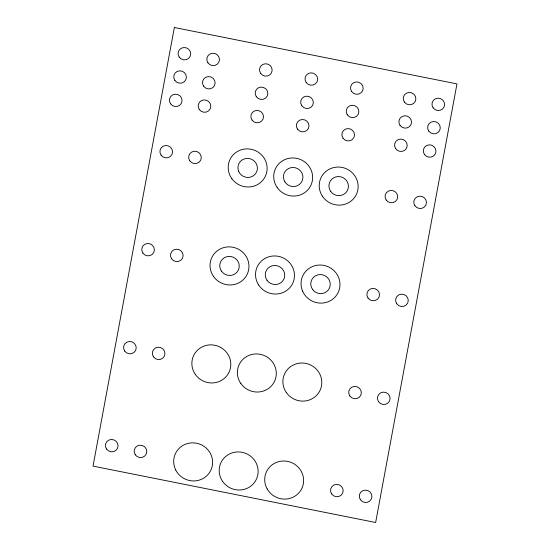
<?xml version="1.0" encoding="UTF-8"?>
<svg xmlns="http://www.w3.org/2000/svg" width="550" height="550" viewBox="0 0 550 550"><rect width="100%" height="100%" fill="white"/><g stroke="black" fill="none" stroke-linecap="round" stroke-linejoin="round"><path stroke-width="0.82" d="M174.357 27.5L93.026 466.111L375.643 522.5L456.974 83.889L174.357 27.5M302.555 291.046A19.566 18.954 23.5 0 0 336.009 295.955A19.566 18.954 23.5 0 0 322.953 265.238A19.566 18.954 23.5 0 0 302.555 291.046M213.496 276.416A19.566 18.954 23.5 0 0 247.108 274.443A19.566 18.954 23.5 0 0 227.879 246.902A19.566 18.954 23.5 0 0 213.496 276.416M258.548 284.811A19.566 18.954 23.5 0 0 292.243 284.24A19.566 18.954 23.5 0 0 274.209 255.949A19.566 18.954 23.5 0 0 258.548 284.811M277.248 187.612A19.566 18.954 23.5 0 0 310.839 185.426A19.566 18.954 23.5 0 0 291.424 158.001A19.566 18.954 23.5 0 0 277.248 187.612M322.376 196.137A19.566 18.954 23.5 0 0 356.049 195.085A19.566 18.954 23.5 0 0 337.604 167.049A19.566 18.954 23.5 0 0 322.376 196.137M231.887 178.736A19.566 18.954 23.5 0 0 265.437 176.117A19.566 18.954 23.5 0 0 245.664 148.94A19.566 18.954 23.5 0 0 231.887 178.736M195.326 374.399A19.566 18.954 23.5 0 0 228.938 372.433A19.566 18.954 23.5 0 0 209.708 344.891A19.566 18.954 23.5 0 0 195.326 374.399M240.831 383.481A19.566 18.954 23.5 0 0 274.443 381.507A19.566 18.954 23.5 0 0 255.214 353.966A19.566 18.954 23.5 0 0 240.831 383.481M286.344 392.562A19.566 18.954 23.5 0 0 319.949 390.589A19.566 18.954 23.5 0 0 300.719 363.048A19.566 18.954 23.5 0 0 286.344 392.562M267.163 488.943A19.566 18.954 23.5 0 0 300.884 490.201A19.566 18.954 23.5 0 0 284.453 461.017A19.566 18.954 23.5 0 0 267.163 488.943M222.667 481.47A19.566 18.954 23.5 0 0 256.272 479.497A19.566 18.954 23.5 0 0 237.043 451.956A19.566 18.954 23.5 0 0 222.667 481.47M175.752 470.051A19.566 18.954 23.5 0 0 209.426 472.725A19.566 18.954 23.5 0 0 194.281 442.908A19.566 18.954 23.5 0 0 175.752 470.051M207.941 62.844A6.359 6.16 23.5 0 0 218.866 62.205A6.359 6.16 23.5 0 0 212.616 53.254A6.359 6.16 23.5 0 0 207.941 62.844M179.197 57.111A6.359 6.16 23.5 0 0 190.121 56.464A6.359 6.16 23.5 0 0 183.872 47.52A6.359 6.16 23.5 0 0 179.197 57.111M174.873 80.438A6.359 6.16 23.5 0 0 185.797 79.798A6.359 6.16 23.5 0 0 179.548 70.847A6.359 6.16 23.5 0 0 174.873 80.438M170.548 103.771A6.359 6.16 23.5 0 0 181.472 103.125A6.359 6.16 23.5 0 0 175.223 94.181A6.359 6.16 23.5 0 0 170.548 103.771M199.286 109.505A6.359 6.16 23.5 0 0 210.21 108.866A6.359 6.16 23.5 0 0 203.961 99.914A6.359 6.16 23.5 0 0 199.286 109.505M203.617 86.171A6.359 6.16 23.5 0 0 214.534 85.532A6.359 6.16 23.5 0 0 208.285 76.581A6.359 6.16 23.5 0 0 203.617 86.171M256.307 96.69A6.359 6.16 23.5 0 0 267.231 96.044A6.359 6.16 23.5 0 0 260.982 87.093A6.359 6.16 23.5 0 0 256.307 96.69M251.982 120.017A6.359 6.16 23.5 0 0 262.907 119.377A6.359 6.16 23.5 0 0 256.657 110.426A6.359 6.16 23.5 0 0 251.982 120.017M297.488 129.099A6.359 6.16 23.5 0 0 308.413 128.459A6.359 6.16 23.5 0 0 302.163 119.508A6.359 6.16 23.5 0 0 297.488 129.099M301.812 105.765A6.359 6.16 23.5 0 0 312.737 105.126A6.359 6.16 23.5 0 0 306.488 96.174A6.359 6.16 23.5 0 0 301.812 105.765M342.994 138.174A6.359 6.16 23.5 0 0 353.918 137.534A6.359 6.16 23.5 0 0 347.669 128.583A6.359 6.16 23.5 0 0 342.994 138.174M347.325 114.847A6.359 6.16 23.5 0 0 358.243 114.208A6.359 6.16 23.5 0 0 351.993 105.256A6.359 6.16 23.5 0 0 347.325 114.847M395.505 148.417A6.359 6.16 23.5 0 0 406.464 148.335A6.359 6.16 23.5 0 0 400.696 139.088A6.359 6.16 23.5 0 0 395.505 148.417M424.428 154.426A6.359 6.16 23.5 0 0 435.353 153.787A6.359 6.16 23.5 0 0 429.103 144.836A6.359 6.16 23.5 0 0 424.428 154.426M428.752 131.093A6.359 6.16 23.5 0 0 439.677 130.453A6.359 6.16 23.5 0 0 433.428 121.502A6.359 6.16 23.5 0 0 428.752 131.093M400.015 125.359A6.359 6.16 23.5 0 0 410.939 124.719A6.359 6.16 23.5 0 0 404.69 115.768A6.359 6.16 23.5 0 0 400.015 125.359M404.339 102.032A6.359 6.16 23.5 0 0 415.264 101.392A6.359 6.16 23.5 0 0 409.014 92.441A6.359 6.16 23.5 0 0 404.339 102.032M433.084 107.766A6.359 6.16 23.5 0 0 444.001 107.126A6.359 6.16 23.5 0 0 437.752 98.175A6.359 6.16 23.5 0 0 433.084 107.766M260.631 73.356A6.359 6.16 23.5 0 0 271.556 72.717A6.359 6.16 23.5 0 0 265.306 63.766A6.359 6.16 23.5 0 0 260.631 73.356M306.144 82.438A6.359 6.16 23.5 0 0 317.061 81.799A6.359 6.16 23.5 0 0 310.812 72.847A6.359 6.16 23.5 0 0 306.144 82.438M351.649 91.513A6.359 6.16 23.5 0 0 362.574 90.874A6.359 6.16 23.5 0 0 356.324 81.922A6.359 6.16 23.5 0 0 351.649 91.513M161.033 155.093A6.359 6.16 23.5 0 0 171.951 154.454A6.359 6.16 23.5 0 0 165.701 145.502A6.359 6.16 23.5 0 0 161.033 155.093M189.771 160.827A6.359 6.16 23.5 0 0 200.695 160.188A6.359 6.16 23.5 0 0 194.446 151.236A6.359 6.16 23.5 0 0 189.771 160.827M386.169 200.014A6.359 6.16 23.5 0 0 397.093 199.375A6.359 6.16 23.5 0 0 390.844 190.424A6.359 6.16 23.5 0 0 386.169 200.014M414.913 205.748A6.359 6.16 23.5 0 0 425.837 205.109A6.359 6.16 23.5 0 0 419.588 196.157A6.359 6.16 23.5 0 0 414.913 205.748M396.743 303.738A6.359 6.16 23.5 0 0 407.667 303.098A6.359 6.16 23.5 0 0 401.418 294.147A6.359 6.16 23.5 0 0 396.743 303.738M367.998 298.004A6.359 6.16 23.5 0 0 378.922 297.364A6.359 6.16 23.5 0 0 372.673 288.413A6.359 6.16 23.5 0 0 367.998 298.004M171.6 258.816A6.359 6.16 23.5 0 0 182.524 258.177A6.359 6.16 23.5 0 0 176.275 249.226A6.359 6.16 23.5 0 0 171.6 258.816M142.863 253.083A6.359 6.16 23.5 0 0 153.78 252.443A6.359 6.16 23.5 0 0 147.531 243.492A6.359 6.16 23.5 0 0 142.863 253.083M124.692 351.072A6.359 6.16 23.5 0 0 135.616 350.433A6.359 6.16 23.5 0 0 129.367 341.481A6.359 6.16 23.5 0 0 124.692 351.072M153.429 356.806A6.359 6.16 23.5 0 0 164.354 356.166A6.359 6.16 23.5 0 0 158.104 347.215A6.359 6.16 23.5 0 0 153.429 356.806M135.259 454.795A6.359 6.16 23.5 0 0 146.183 454.149A6.359 6.16 23.5 0 0 139.934 445.197A6.359 6.16 23.5 0 0 135.259 454.795M106.521 449.054A6.359 6.16 23.5 0 0 117.446 448.415A6.359 6.16 23.5 0 0 111.196 439.464A6.359 6.16 23.5 0 0 106.521 449.054M331.664 493.976A6.359 6.16 23.5 0 0 342.581 493.336A6.359 6.16 23.5 0 0 336.332 484.385A6.359 6.16 23.5 0 0 331.664 493.976M360.401 499.716A6.359 6.16 23.5 0 0 371.326 499.07A6.359 6.16 23.5 0 0 365.076 490.119A6.359 6.16 23.5 0 0 360.401 499.716M349.834 395.993A6.359 6.16 23.5 0 0 360.752 395.354A6.359 6.16 23.5 0 0 354.502 386.402A6.359 6.16 23.5 0 0 349.834 395.993M378.572 401.727A6.359 6.16 23.5 0 0 389.496 401.087A6.359 6.16 23.5 0 0 383.247 392.136A6.359 6.16 23.5 0 0 378.572 401.727M221.492 271.171A9.783 9.474 23.5 0 0 238.301 270.181A9.783 9.474 23.5 0 0 228.683 256.41A9.783 9.474 23.5 0 0 221.492 271.171M267.004 280.246A9.783 9.474 23.5 0 0 283.807 279.262A9.783 9.474 23.5 0 0 274.189 265.492A9.783 9.474 23.5 0 0 267.004 280.246M312.51 289.327A9.783 9.474 23.5 0 0 329.312 288.344A9.783 9.474 23.5 0 0 319.701 274.574A9.783 9.474 23.5 0 0 312.51 289.327M284.852 181.775A9.783 9.474 23.5 0 0 301.716 181.775A9.783 9.474 23.5 0 0 292.944 167.489A9.783 9.474 23.5 0 0 284.852 181.775M330.646 191.29A9.783 9.474 23.5 0 0 347.456 190.41A9.783 9.474 23.5 0 0 337.927 176.577A9.783 9.474 23.5 0 0 330.646 191.29M238.714 171.469A9.783 9.474 23.5 0 0 255.454 173.821A9.783 9.474 23.5 0 0 248.827 158.503A9.783 9.474 23.5 0 0 238.714 171.469"/></g></svg>
